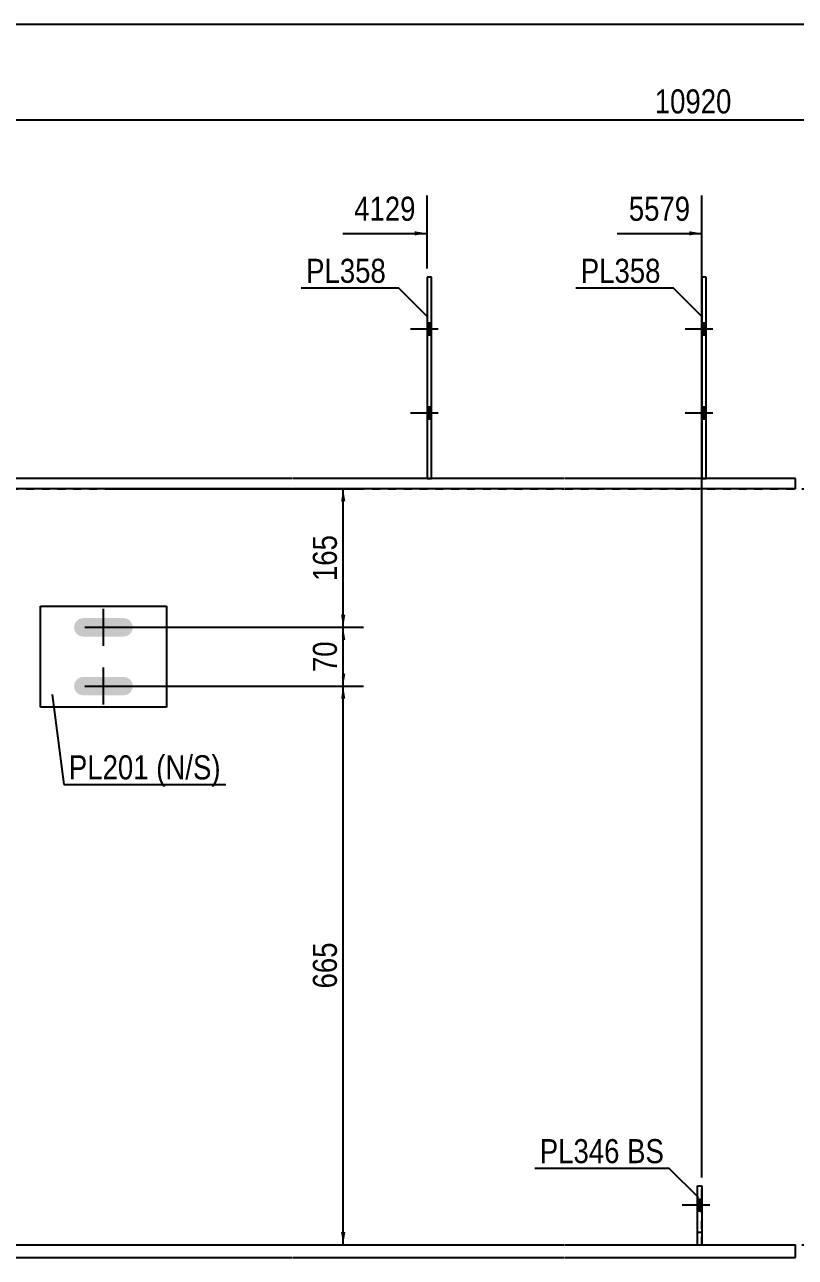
# Model space of a CAD drawing. Header units: millimetres. Extents: x -321 to 92, y -152 to 135.
# Drawn here: x -193.9 to -102.2, y -11.5 to 135.2 of the extents above; entities that cross this region are included whole.
import ezdxf

# ---------------------------------------------------------------- set-up
doc = ezdxf.new("R2010")
doc.units = ezdxf.units.MM
doc.linetypes.add('DXK_LINE_DOT1', pattern=[1.8814, 0.9407, -0.9407])
doc.linetypes.add('DXK_LINE_DOT2', pattern=[3.9198, 1.9599, -1.9599])
doc.styles.add('Arial Narrow', font='ARIALN.TTF', dxfattribs={"height": 0.2})

# ---------------------------------------------------------------- blocks, each defined once
blk = doc.blocks.new('Unknown-622305719-1210')
at = {"color": 5, "linetype": 'Continuous'}
blk.add_line((91.93, 135.25), (-318.07, 135.25), dxfattribs=at)
blk = doc.blocks.new('Part-622305719-1388 - 1231')
at = {"color": 7, "linetype": 'DXK_LINE_DOT1'}
for p, q in [((-237.05, 80), (-162.05, 80)), ((-161.95, 80), (-129.7, 80)), ((-129.6, 80), (-72.16, 80)), ((-237.05, -10), (-162.05, -10)), ((-161.95, -10), (-129.7, -10)), ((-129.6, -10), (-72.16, -10))]:
    blk.add_line(p, q, dxfattribs=at)
blk = doc.blocks.new('Part-622305719-1659 - 1231')
at = {"color": 2, "linetype": 'Continuous'}
for p, q in [((-113.8, -10), (-113.8, -3)), ((-113.8, -3), (-113.3, -3)), ((-113.3, -3), (-113.3, -10))]:
    blk.add_line(p, q, dxfattribs=at)
blk = doc.blocks.new('Part-622305719-1418 - 1231')
at = {"color": 2, "linetype": 'Continuous'}
for p, q in [((-112.8, 105.2), (-113.3, 105.2)), ((-113.3, 105.2), (-113.3, 81.2)), ((-112.8, 81.2), (-112.8, 105.2))]:
    blk.add_line(p, q, dxfattribs=at)
at = {"color": 7, "linetype": 'DXK_LINE_DOT1'}
blk.add_line((-113.3, 81.2), (-112.8, 81.2), dxfattribs=at)
blk = doc.blocks.new('Part-622305719-1433 - 1231')
at = {"color": 2, "linetype": 'Continuous'}
for p, q in [((-145.5, 105.2), (-146, 105.2)), ((-146, 105.2), (-146, 81.2)), ((-145.5, 81.2), (-145.5, 105.2))]:
    blk.add_line(p, q, dxfattribs=at)
at = {"color": 7, "linetype": 'DXK_LINE_DOT1'}
blk.add_line((-146, 81.2), (-145.5, 81.2), dxfattribs=at)
blk = doc.blocks.new('Bolt-622305719-1440 - 1231')
at = {"linetype": 'Continuous'}
for points in [[(-112.8, 98.3), (-112.8, 99.7), (-113.3, 99.7), (-113.3, 98.3)], [(-112.8, 98.3), (-112.8, 99.7), (-113.3, 99.7), (-113.3, 98.3)], [(-112.8, 88.3), (-112.8, 89.7), (-113.3, 89.7), (-113.3, 88.3)], [(-112.8, 88.3), (-112.8, 89.7), (-113.3, 89.7), (-113.3, 88.3)]]:
    blk.add_hatch(color=3, dxfattribs=at).paths.add_polyline_path(points)
at = {"color": 3, "linetype": 'Continuous'}
for p, q in [((-112, 99), (-115.3, 99)), ((-112, 99), (-115.3, 99)), ((-112.8, 99.7), (-113.3, 99.7)), ((-112.8, 99.7), (-113.3, 99.7)), ((-112.8, 98.3), (-113.3, 98.3)), ((-112.8, 98.3), (-113.3, 98.3)), ((-112.8, 89.7), (-113.3, 89.7)), ((-112.8, 89.7), (-113.3, 89.7)), ((-112, 89), (-115.3, 89)), ((-112, 89), (-115.3, 89)), ((-112.8, 88.3), (-113.3, 88.3)), ((-112.8, 88.3), (-113.3, 88.3))]:
    blk.add_line(p, q, dxfattribs=at)
blk = doc.blocks.new('Bolt-622305719-1442 - 1231')
at = {"linetype": 'Continuous'}
for points in [[(-145.5, 98.3), (-145.5, 99.7), (-146, 99.7), (-146, 98.3)], [(-145.5, 98.3), (-145.5, 99.7), (-146, 99.7), (-146, 98.3)], [(-145.5, 88.3), (-145.5, 89.7), (-146, 89.7), (-146, 88.3)], [(-145.5, 88.3), (-145.5, 89.7), (-146, 89.7), (-146, 88.3)]]:
    blk.add_hatch(color=3, dxfattribs=at).paths.add_polyline_path(points)
at = {"color": 3, "linetype": 'Continuous'}
for p, q in [((-144.7, 99), (-148, 99)), ((-144.7, 99), (-148, 99)), ((-145.5, 99.7), (-146, 99.7)), ((-145.5, 99.7), (-146, 99.7)), ((-145.5, 98.3), (-146, 98.3)), ((-145.5, 98.3), (-146, 98.3)), ((-145.5, 89.7), (-146, 89.7)), ((-145.5, 89.7), (-146, 89.7)), ((-144.7, 89), (-148, 89)), ((-144.7, 89), (-148, 89)), ((-145.5, 88.3), (-146, 88.3)), ((-145.5, 88.3), (-146, 88.3))]:
    blk.add_line(p, q, dxfattribs=at)
blk = doc.blocks.new('Bolt-622305719-1444 - 1231')
at = {"color": 3, "linetype": 'DXK_LINE_DOT2'}
for p, q in [((-112.35, -5.3), (-115.65, -5.3)), ((-113.3, -4.6), (-113.8, -4.6)), ((-113.3, -6), (-113.8, -6))]:
    blk.add_line(p, q, dxfattribs=at)
blk = doc.blocks.new('Bolt-622305719-1445 - 1231')
at = {"linetype": 'Continuous'}
blk.add_hatch(color=3, dxfattribs=at).paths.add_polyline_path([(-113.3, -6), (-113.3, -4.6), (-113.8, -4.6), (-113.8, -6)])
at = {"color": 3, "linetype": 'Continuous'}
for p, q in [((-112.35, -5.3), (-115.65, -5.3)), ((-113.3, -4.6), (-113.8, -4.6)), ((-113.3, -6), (-113.8, -6))]:
    blk.add_line(p, q, dxfattribs=at)
blk = doc.blocks.new('Part-622305719-1521 - 1231')
at = {"color": 2, "linetype": 'Continuous'}
for p, q in [((-299.5, -10), (-269.5, -10)), ((-269.4, -10), (-237.15, -10)), ((-237.05, -10), (-162.05, -10)), ((-161.95, -10), (-129.7, -10)), ((-129.6, -10), (-102.16, -10)), ((-102.16, -11.5), (-102.16, -10)), ((-299.5, -11.5), (-269.5, -11.5)), ((-269.4, -11.5), (-237.15, -11.5)), ((-237.05, -11.5), (-162.05, -11.5)), ((-161.95, -11.5), (-129.7, -11.5)), ((-129.6, -11.5), (-102.16, -11.5))]:
    blk.add_line(p, q, dxfattribs=at)
at = {"color": 7, "linetype": 'DXK_LINE_DOT1'}
blk.add_line((-299.5, -11.5), (-299.5, -10), dxfattribs=at)
blk = doc.blocks.new('Part-622305719-1565 - 1231')
at = {"color": 2, "linetype": 'Continuous'}
for p, q in [((-269.5, 81.2), (-299.5, 81.2)), ((-237.15, 81.2), (-269.4, 81.2)), ((-162.05, 81.2), (-237.05, 81.2)), ((-129.7, 81.2), (-161.95, 81.2)), ((-102.16, 81.2), (-129.6, 81.2)), ((-102.16, 80), (-102.16, 81.2)), ((-269.5, 80), (-299.5, 80)), ((-237.15, 80), (-269.4, 80)), ((-162.05, 80), (-237.05, 80)), ((-129.7, 80), (-161.95, 80)), ((-102.16, 80), (-129.6, 80))]:
    blk.add_line(p, q, dxfattribs=at)
at = {"color": 7, "linetype": 'DXK_LINE_DOT1'}
blk.add_line((-299.5, 81.2), (-299.5, 80), dxfattribs=at)
blk = doc.blocks.new('Part-622305719-1654 - 1231')
at = {"color": 7, "linetype": 'DXK_LINE_DOT1'}
for p, q in [((-113.8, -10), (-113.8, -3)), ((-113.8, -3), (-113.3, -3)), ((-113.3, -10), (-113.3, -3)), ((-113.8, -8.5), (-113.3, -8.5))]:
    blk.add_line(p, q, dxfattribs=at)
blk = doc.blocks.new('Part-622305719-1681 - 1231')
at = {"color": 2, "linetype": 'Continuous'}
for p, q in [((-192.05, 66), (-177.05, 66)), ((-192.05, 54), (-192.05, 66)), ((-177.05, 66), (-177.05, 54)), ((-177.05, 54), (-192.05, 54))]:
    blk.add_line(p, q, dxfattribs=at)
blk = doc.blocks.new('Bolt-622305719-1682 - 1231')
at = {"linetype": 'Continuous'}
for points in [[(-181.37, 62.72), (-181.13, 63.08), (-181.05, 63.5), (-181.13, 63.92), (-181.37, 64.28), (-181.73, 64.52), (-182.15, 64.6), (-186.95, 64.6), (-187.37, 64.52), (-187.73, 64.28), (-187.97, 63.92), (-188.05, 63.5), (-187.97, 63.08), (-187.73, 62.72), (-187.37, 62.48), (-186.95, 62.4), (-182.15, 62.4), (-181.73, 62.48)], [(-181.37, 55.72), (-181.13, 56.08), (-181.05, 56.5), (-181.13, 56.92), (-181.37, 57.28), (-181.73, 57.52), (-182.15, 57.6), (-186.95, 57.6), (-187.37, 57.52), (-187.73, 57.28), (-187.97, 56.92), (-188.05, 56.5), (-187.97, 56.08), (-187.73, 55.72), (-187.37, 55.48), (-186.95, 55.4), (-182.15, 55.4), (-181.73, 55.48)]]:
    blk.add_hatch(color=3, dxfattribs=at).paths.add_polyline_path(points)
at = {"color": 3, "linetype": 'Continuous'}
for p, q in [((-184.55, 61.3), (-184.55, 65.7)), ((-186.75, 63.5), (-182.35, 63.5)), ((-184.55, 54.3), (-184.55, 58.7)), ((-186.75, 56.5), (-182.35, 56.5))]:
    blk.add_line(p, q, dxfattribs=at)
blk = doc.blocks.new('StraightDimension-622305719-1751 - 1231')
at = {"linetype": 'Continuous'}
blk.add_hatch(color=7, dxfattribs=at).paths.add_polyline_path([(-147.5, 110.65), (-146, 110.4), (-147.5, 110.15)])
at = {"color": 7, "linetype": 'Continuous'}
for p, q in [((-146, 106.2), (-146, 114.9)), ((-156.06, 110.4), (-146, 110.4))]:
    blk.add_line(p, q, dxfattribs=at)
at = {"color": 0}
blk.add_wipeout([(-146.77, 111.3), (-146.77, 115.5), (-155.29, 115.5), (-155.29, 111.3)], dxfattribs=at)
at = {"color": 3, "style": 'Arial Narrow'}
blk.add_text('4129', height=2.863, dxfattribs=at).set_placement((-154.69, 111.9))
blk = doc.blocks.new('StraightDimension-622305719-1762 - 1231')
at = {"linetype": 'Continuous'}
blk.add_hatch(color=7, dxfattribs=at).paths.add_polyline_path([(-114.8, 110.65), (-113.3, 110.4), (-114.8, 110.15)])
at = {"color": 7, "linetype": 'Continuous'}
for p, q in [((-113.3, -2), (-113.3, 114.9)), ((-123.36, 110.4), (-113.3, 110.4))]:
    blk.add_line(p, q, dxfattribs=at)
at = {"color": 0}
blk.add_wipeout([(-114.07, 111.3), (-114.07, 115.5), (-122.59, 115.5), (-122.59, 111.3)], dxfattribs=at)
at = {"color": 3, "style": 'Arial Narrow'}
blk.add_text('5579', height=2.863, dxfattribs=at).set_placement((-121.99, 111.9))
blk = doc.blocks.new('StraightDimension-622305719-1807 - 1231')
at = {"color": 7, "linetype": 'Continuous'}
blk.add_line((-301.5, 123.93), (72.84, 123.93), dxfattribs=at)
at = {"color": 0}
blk.add_wipeout([(-109.16, 124.08), (-109.16, 128.28), (-119.5, 128.28), (-119.5, 124.08)], dxfattribs=at)
at = {"color": 3, "style": 'Arial Narrow'}
blk.add_text('10920', height=2.863, dxfattribs=at).set_placement((-118.9, 124.68))
blk = doc.blocks.new('StraightDimension-622305719-3003 - 1231')
at = {"linetype": 'Continuous'}
for points in [[(-156.25, 78.5), (-156, 80), (-155.75, 78.5)], [(-155.75, 65), (-156, 63.5), (-156.25, 65)]]:
    blk.add_hatch(color=7, dxfattribs=at).paths.add_polyline_path(points)
at = {"color": 7, "linetype": 'Continuous'}
for p, q in [((-183.55, 80), (-153.6, 80)), ((-156, 63.5), (-156, 80)), ((-183.55, 63.5), (-153.6, 63.5))]:
    blk.add_line(p, q, dxfattribs=at)
at = {"color": 0}
blk.add_wipeout([(-156.15, 75.09), (-160.35, 75.09), (-160.35, 68.41), (-156.15, 68.41)], dxfattribs=at)
at = {"color": 3, "style": 'Arial Narrow'}
blk.add_text('165', height=2.863, rotation=90.0002, dxfattribs=at).set_placement((-156.75, 69.01))
blk = doc.blocks.new('StraightDimension-622305719-3004 - 1231')
at = {"linetype": 'Continuous'}
for points in [[(-156.25, 62), (-156, 63.5), (-155.75, 62)], [(-155.75, 58), (-156, 56.5), (-156.25, 58)]]:
    blk.add_hatch(color=7, dxfattribs=at).paths.add_polyline_path(points)
at = {"color": 7, "linetype": 'Continuous'}
for p, q in [((-183.55, 63.5), (-153.6, 63.5)), ((-156, 56.5), (-156, 63.5)), ((-183.55, 56.5), (-153.6, 56.5))]:
    blk.add_line(p, q, dxfattribs=at)
at = {"color": 0}
blk.add_wipeout([(-156.15, 62.43), (-160.35, 62.43), (-160.35, 57.57), (-156.15, 57.57)], dxfattribs=at)
at = {"color": 3, "style": 'Arial Narrow'}
blk.add_text('70', height=2.863, rotation=90.0002, dxfattribs=at).set_placement((-156.75, 58.17))
blk = doc.blocks.new('StraightDimension-622305719-3005 - 1231')
at = {"linetype": 'Continuous'}
for points in [[(-156.25, 55), (-156, 56.5), (-155.75, 55)], [(-155.75, -8.5), (-156, -10), (-156.25, -8.5)]]:
    blk.add_hatch(color=7, dxfattribs=at).paths.add_polyline_path(points)
at = {"color": 7, "linetype": 'Continuous'}
for p, q in [((-183.55, 56.5), (-153.6, 56.5)), ((-156, -10), (-156, 56.5)), ((-183.55, -10), (-153.6, -10))]:
    blk.add_line(p, q, dxfattribs=at)
at = {"color": 0}
blk.add_wipeout([(-156.15, 26.59), (-160.35, 26.59), (-160.35, 19.91), (-156.15, 19.91)], dxfattribs=at)
at = {"color": 3, "style": 'Arial Narrow'}
blk.add_text('665', height=2.863, rotation=90.0002, dxfattribs=at).set_placement((-156.75, 20.51))
blk = doc.blocks.new('Mark-622305719-1414 - 1231')
at = {"color": 7, "linetype": 'Continuous'}
blk.add_line((-113.17, 100.37), (-116.71, 103.91), dxfattribs=at)
at = {"color": 0}
blk.add_wipeout([(-118.21, 104.51), (-118.21, 107.51), (-127.71, 107.51), (-127.71, 104.51)], dxfattribs=at)
blk.add_wipeout([(-118.21, 104.51), (-118.21, 107.51), (-127.71, 107.51), (-127.71, 104.51)], dxfattribs=at)
at = {"color": 7, "linetype": 'Continuous'}
blk.add_line((-128.31, 103.91), (-116.71, 103.91), dxfattribs=at)
at = {"color": 3, "style": 'Arial Narrow'}
blk.add_text('PL358', height=2.863, dxfattribs=at).set_placement((-127.71, 104.51))
blk = doc.blocks.new('Mark-622305719-1429 - 1231')
at = {"color": 7, "linetype": 'Continuous'}
blk.add_line((-145.87, 100.37), (-149.41, 103.91), dxfattribs=at)
at = {"color": 0}
blk.add_wipeout([(-150.91, 104.51), (-150.91, 107.51), (-160.41, 107.51), (-160.41, 104.51)], dxfattribs=at)
blk.add_wipeout([(-150.91, 104.51), (-150.91, 107.51), (-160.41, 107.51), (-160.41, 104.51)], dxfattribs=at)
at = {"color": 7, "linetype": 'Continuous'}
blk.add_line((-161.01, 103.91), (-149.41, 103.91), dxfattribs=at)
at = {"color": 3, "style": 'Arial Narrow'}
blk.add_text('PL358', height=2.863, dxfattribs=at).set_placement((-160.41, 104.51))
blk = doc.blocks.new('Mark-622305719-1677 - 1231')
at = {"color": 0}
for points in [[(-179.16, 45.4), (-179.16, 48.4), (-188.66, 48.4), (-188.66, 45.4)], [(-170.59, 45.4), (-170.59, 48.4), (-178.26, 48.4), (-178.26, 45.4)]]:
    blk.add_wipeout(points, dxfattribs=at)
for points in [[(-179.16, 45.4), (-179.16, 48.4), (-188.66, 48.4), (-188.66, 45.4)], [(-170.59, 45.4), (-170.59, 48.4), (-178.26, 48.4), (-178.26, 45.4)]]:
    blk.add_wipeout(points, dxfattribs=at)
at = {"color": 7, "linetype": 'Continuous'}
for p, q in [((-190.64, 55.51), (-189.26, 44.8)), ((-189.26, 44.8), (-169.99, 44.8))]:
    blk.add_line(p, q, dxfattribs=at)
at = {"color": 3, "style": 'Arial Narrow'}
for s, p in [('PL201', (-188.66, 45.4)), ('(N/', (-178.26, 45.4)), ('S)', (-173.88, 45.4))]:
    blk.add_text(s, height=2.863, dxfattribs=at).set_placement(p)
blk = doc.blocks.new('MarkSet-622305719-2120 - 1231')
at = {"color": 0}
for points in [[(-123.09, -0.29), (-123.09, 2.71), (-132.59, 2.71), (-132.59, -0.29)], [(-117.81, -0.29), (-117.81, 2.71), (-122.19, 2.71), (-122.19, -0.29)]]:
    blk.add_wipeout(points, dxfattribs=at)
for points in [[(-123.09, -0.29), (-123.09, 2.71), (-132.59, 2.71), (-132.59, -0.29)], [(-117.81, -0.29), (-117.81, 2.71), (-122.19, 2.71), (-122.19, -0.29)]]:
    blk.add_wipeout(points, dxfattribs=at)
at = {"color": 7, "linetype": 'Continuous'}
for p in [(-133.19, -0.89), (-113.67, -4.43)]:
    blk.add_line(p, (-117.21, -0.89), dxfattribs=at)
at = {"color": 3, "style": 'Arial Narrow'}
for s, p in [('PL346', (-132.59, -0.29)), ('BS', (-122.19, -0.29))]:
    blk.add_text(s, height=2.863, dxfattribs=at).set_placement(p)

msp = doc.modelspace()

# ---------------------------------------------------------------- block references
for name in ['Unknown-622305719-1210', 'Part-622305719-1433 - 1231', 'Part-622305719-1418 - 1231', 'Bolt-622305719-1442 - 1231', 'Bolt-622305719-1440 - 1231', 'Part-622305719-1565 - 1231', 'Part-622305719-1388 - 1231', 'Part-622305719-1681 - 1231', 'Bolt-622305719-1682 - 1231', 'Part-622305719-1659 - 1231', 'Part-622305719-1654 - 1231', 'Bolt-622305719-1444 - 1231', 'Bolt-622305719-1445 - 1231', 'Part-622305719-1521 - 1231']:
    msp.add_blockref(name, (0, 0))

# ---------------------------------------------------------------- next in the draw order: block references
for name in ['StraightDimension-622305719-1751 - 1231', 'StraightDimension-622305719-1762 - 1231', 'StraightDimension-622305719-3003 - 1231']:
    msp.add_blockref(name, (0, 0))

# ---------------------------------------------------------------- next in the draw order: block references
for name in ['StraightDimension-622305719-1807 - 1231', 'StraightDimension-622305719-3004 - 1231', 'MarkSet-622305719-2120 - 1231']:
    msp.add_blockref(name, (0, 0))

# ---------------------------------------------------------------- next in the draw order: block references
for name in ['Mark-622305719-1429 - 1231', 'Mark-622305719-1414 - 1231', 'StraightDimension-622305719-3005 - 1231']:
    msp.add_blockref(name, (0, 0))

# ---------------------------------------------------------------- next in the draw order: block references
msp.add_blockref('Mark-622305719-1677 - 1231', (0, 0))

doc.saveas('drawing.dxf')
